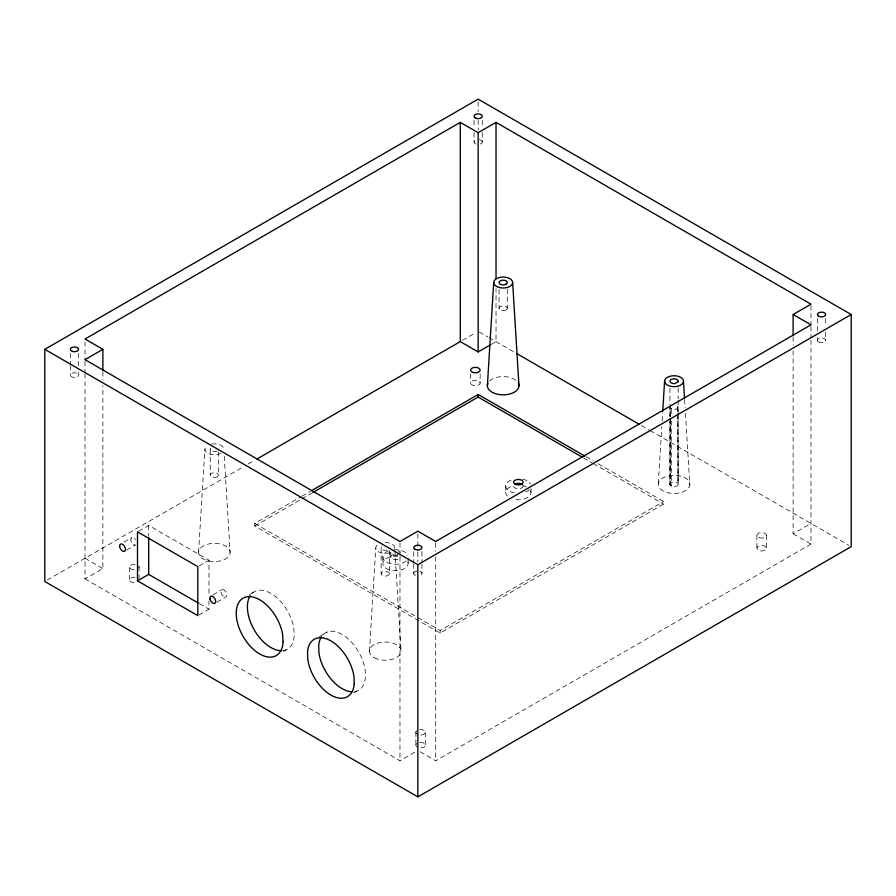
<?xml version="1.0" encoding="UTF-8"?>
<svg xmlns="http://www.w3.org/2000/svg" width="896" height="896" viewBox="0 0 896 896"><rect width="100%" height="100%" fill="white"/><g stroke="black" fill="none" stroke-linecap="round" stroke-linejoin="round"><path stroke-width="0.67" stroke-dasharray="4.48 3.36" d="M670.04 418.242L669.962 484.478L669.962 421.736M670.04 416.864L670.062 407.21M678.25 413.907L678.16 484.288L677.096 485.968L675.315 486.629A4.077 2.755 -0.8 0 1 672.179 486.472L670.152 485.094L670.174 421.523M670.174 416.002L670.186 407.702M670.6 485.654L670.611 417.939M670.611 416.562L670.611 408.274M678.16 484.288L677.981 413.202M677.981 411.813L677.499 405.72A4.11 2.374 0 0 0 676.043 404.992M678.194 412.429L677.981 406.291M198.554 552.462L204.87 449.288M369.443 651.302L375.76 548.061M658.302 483.75L661.797 426.731M662.133 421.165L662.648 412.821M678.261 407.008L677.197 408.688L675.405 409.349A4.077 2.755 -0.8 0 1 672.28 409.203L670.701 408.374M47.219 580.082L243.589 466.715M248.158 464.072L254.486 460.421M462.414 340.368L475.731 332.685M138.622 531.182L148.669 525.381L208.981 560.202L208.981 594.238M124.074 542.091L131.891 537.578M126.582 550.066L135.509 544.914A4.11 2.374 60 0 1 131.6 542.338A4.11 2.374 60 0 1 131.533 537.768A4.11 2.374 60 0 1 135.43 539.549M85.008 373.621L85.008 578.906L102.883 568.59L102.883 385.65M491.266 344.355L496.026 341.6L496.026 288.534M598.125 463.747L663.566 501.525L663.566 504.101L440.182 633.069L254.778 526.03L254.778 523.443L300.664 496.955M301.862 496.261L310.318 491.378M254.778 526.03L300.664 499.531M301.862 498.837L311.528 493.259M198.934 566.003L208.981 560.202M213.114 594.877L222.051 589.714M216.922 602.134L225.859 596.982A4.11 2.374 60 0 0 224.896 590.722A4.11 2.374 60 0 0 221.099 592.334A4.11 2.374 60 0 0 225.859 596.982M198.934 615.014L208.981 609.213L208.981 601.037M249.379 594.563L254.968 591.338M283.405 651.459L286.754 649.522M319.435 636.485L327.253 631.971M254.778 523.443L440.182 630.493L663.566 501.525M353.483 693.022L356.832 691.085M85.008 578.906L399.974 760.749L416.651 751.117M793.117 350.829L793.117 533.77L810.992 523.443M420.224 751.8L435.714 760.749L810.992 544.085L810.992 338.8M217.235 450.957L216.563 451.282A4.11 2.374 0 0 1 211.579 451.046A4.11 2.374 0 0 1 210.694 448.202M135.05 564.29L133.806 564.278A4.738 2.733 0 0 0 129.752 567.661A4.738 2.733 0 0 0 136.091 569.542M135.05 577.192L133.806 577.181A4.738 2.733 0 0 0 129.752 580.563A4.738 2.733 0 0 0 136.091 582.445M479.371 331.99L487.85 336.885M489.059 337.579L515.704 352.968M641.39 425.533L648.928 429.878M650.149 430.584L848.781 545.261M793.117 533.77L810.992 544.085M586.006 456.747L593.275 460.947M583.587 457.923L592.066 462.829M593.275 463.523L663.566 504.101M199.338 603.635L208.981 609.213M85.008 558.264L102.883 568.59M677.499 414.008L677.97 483.672M684.611 399.493L685.115 407.758M685.451 413.28L689.819 484.982A15.792 9.117 0 0 1 665.258 491.938A15.792 9.117 0 0 1 667.106 476.179A15.792 9.117 0 0 1 689.819 484.982M394.878 550.626L401.027 650.944M224.246 456.266L230.138 552.462A15.792 9.117 0 0 1 206.45 560.358A15.792 9.117 0 0 1 206.45 544.566A15.792 9.117 0 0 1 230.138 552.462M766.382 535.192L766.394 548.251A4.738 2.733 0 0 1 759.282 550.614A4.738 2.733 0 0 1 759.282 545.877A4.738 2.733 0 0 1 766.394 548.251L766.382 548.094M756.918 535.506L756.918 548.408M678.171 387.901L678.182 398.754M678.182 400.12L678.194 406.896M677.499 405.72L677.499 412.619M671.283 408.778L671.283 415.688M671.283 421.21L671.294 486.158M825.664 318.595L825.664 325.382M825.664 332.17L825.664 340.312M817.443 318.595L817.443 332.17M817.443 337.602L817.443 340.312M810.992 305.592L810.992 325.147M810.992 326.547L810.992 337.714M793.117 336.862L793.117 345.24M669.962 388.282L669.962 405.014M669.962 406.403L669.962 416.17M531.003 488.566L531.003 492.43M507.282 289.206L507.282 308.213M505.725 486.114L505.725 492.554M499.072 289.43L499.072 308.437M482.261 120.333L482.261 127.12M482.261 132.552L482.261 142.05A4.11 2.374 0 0 1 479.214 144.346M480.144 373.957L480.144 382.984A4.738 2.733 0 0 1 473.032 385.358A4.738 2.733 0 0 1 473.032 380.621A4.738 2.733 0 0 1 480.144 382.984M478.162 101.942L478.162 111.731M478.162 120.12L478.162 129.909M474.051 120.333L474.051 127.12M474.051 132.552L474.051 142.05M470.669 373.957L470.669 382.984M440.182 630.493L440.182 633.069M435.714 542.898L435.714 551.275M435.714 556.864L435.714 760.749M425.309 732.502L425.309 745.394M421.949 551.667L421.949 562.531M421.949 563.886L421.949 573.395M417.838 533.971L417.838 550.738M417.838 552.126L417.838 561.904M415.878 732.021L415.878 744.923M413.739 551.667L413.739 562.531M413.739 563.886L413.739 573.395A4.11 2.374 0 0 0 416.786 575.68M408.128 558.667L408.128 563.819M399.974 542.898L399.974 555.464M399.974 556.864L399.974 760.749M390.768 553.112L390.768 556.976A4.738 2.733 0 0 0 395.506 559.72A4.738 2.733 0 0 0 400.243 556.976M389.334 550.659L389.334 573.742A4.11 2.374 0 0 1 383.174 575.792A4.11 2.374 0 0 1 383.174 571.693A4.11 2.374 0 0 1 389.334 573.742M382.883 556.584L382.883 563.035M381.125 547.949L381.125 573.742M218.445 451.898L218.445 474.97M210.246 449.4L210.246 475.194M148.669 525.381L148.669 536.267M139.059 566.686L139.059 579.578M129.64 567.314L129.64 580.205M102.883 371.683L102.883 380.061M85.008 341.813L85.008 359.968M85.008 361.368L85.008 372.534M78.557 353.416L78.557 366.99M78.557 372.422L78.557 375.133A4.11 2.374 0 0 1 72.397 377.182A4.11 2.374 0 0 1 72.397 373.083A4.11 2.374 0 0 1 78.557 375.133M70.336 353.416L70.336 364.269M70.336 365.624L70.336 375.133M138.757 565.992A4.738 2.733 0 0 1 138.701 568.086M397.88 555.475A4.738 2.733 0 0 1 392.616 555.285A4.738 2.733 0 0 1 390.925 552.406M397.88 550.738A4.738 2.733 0 0 1 398.854 551.174M399.605 551.746A4.738 2.733 0 0 1 400.086 552.406M390.768 556.976A4.738 2.733 0 0 1 395.506 554.243M396.738 554.333A4.738 2.733 0 0 1 397.88 554.613M523.062 485.666A4.738 2.733 0 0 1 519.019 488.757A4.738 2.733 0 0 1 513.677 486.427M489.496 381.147A15.792 9.117 0 0 1 516.858 381.147M670.152 485.094A4.11 2.374 0 0 1 671.026 482.776L671.843 482.373A4.11 2.374 0 0 1 677.51 483.09M419.765 729.568A4.738 2.733 0 0 1 425.331 732.144A4.738 2.733 0 0 1 420.179 734.989M416.965 734.014A4.738 2.733 0 0 1 416.707 730.688M419.765 742.459A4.738 2.733 0 0 1 425.331 745.035A4.738 2.733 0 0 1 420.179 747.88M416.965 746.917A4.738 2.733 0 0 1 416.707 743.59M283.08 650.597A33.174 19.152 60 0 0 294.291 635.062L293.742 627.704A33.174 19.152 60 0 0 274.87 596.064A33.174 19.152 60 0 0 251.048 594.496M354.334 691.69A33.174 19.152 60 0 0 365.378 677.79L365.21 670.622A33.174 19.152 60 0 0 347.491 638.322A33.174 19.152 60 0 0 323.053 634.67M530.544 490.549A12.634 7.291 0 0 1 526.568 498.042A12.634 7.291 0 0 1 513.117 499.128M507.472 496.194A12.634 7.291 0 0 1 511.952 486.203M522.581 485.621A12.634 7.291 0 0 1 526.411 486.864M529.357 489.642A12.634 7.291 0 0 1 525.694 491.982M514.147 492.923A12.634 7.291 0 0 1 505.781 486.741A12.634 7.291 0 0 1 511.952 479.763M522.581 479.17A12.634 7.291 0 0 1 530.544 484.098M407.87 561.926A12.634 7.291 0 0 1 395.92 570.718A12.634 7.291 0 0 1 382.995 562.397A12.634 7.291 0 0 1 399.437 556.494M406.09 560.963A12.634 7.291 0 0 1 386.478 562.083A12.634 7.291 0 0 1 388.83 550.782M393.982 549.741A12.634 7.291 0 0 1 407.87 555.475M387.285 549.998A4.11 2.374 0 0 1 382.323 549.629A4.11 2.374 0 0 1 381.674 546.762M419.899 571.334A4.11 2.374 0 0 1 419.899 575.445M413.739 573.395A4.11 2.374 0 0 1 416.786 571.099M479.214 139.765A4.11 2.374 0 0 1 482.261 142.05M476.101 144.11A4.11 2.374 0 0 1 476.101 140M390.13 552.63A9.475 5.477 0 0 1 377.832 551.365A9.475 5.477 0 0 1 378.392 544.163M385.045 542.483A9.475 5.477 0 0 1 394.43 549.259M221.043 453.163A9.475 5.477 0 0 1 208.578 453.634A9.475 5.477 0 0 1 206.136 446.555M211.893 444.002A9.475 5.477 0 0 1 223.821 449.288M506.218 309.926L505.4 310.318A4.11 2.374 0 0 1 499.106 308.65A4.11 2.374 0 0 1 504.392 306.062A4.11 2.374 0 0 1 506.218 309.926M217.381 476.683L216.563 477.075A4.11 2.374 0 0 1 210.28 475.406A4.11 2.374 0 0 1 215.566 472.819A4.11 2.374 0 0 1 217.381 476.683M759.282 537.723A4.738 2.733 0 0 0 766.394 535.349A4.738 2.733 0 0 0 759.282 532.986A4.738 2.733 0 0 0 759.282 537.723M818.653 341.992A4.11 2.374 0 0 0 825.518 340.928A4.11 2.374 0 0 0 820.49 338.016A4.11 2.374 0 0 0 818.653 341.992M374.282 657.698A15.792 9.117 0 0 0 400.568 653.307A15.792 9.117 0 0 0 380.834 642.365A15.792 9.117 0 0 0 374.282 657.698"/><path stroke-width="1.34" d="M487.379 385.706L493.696 282.531M662.726 411.432L664.608 380.822M44.8 349.339L478.162 99.142L851.2 314.518L851.2 546.661L417.838 796.858L44.8 581.482L44.8 349.339L417.838 564.715L851.2 314.518M793.117 335.462L793.117 314.518L810.992 304.203L496.026 122.36L478.162 132.675L460.286 122.36L85.008 339.024L102.883 349.339L102.883 370.283M102.883 349.339L85.008 359.654L399.974 541.498L417.838 531.182L435.714 541.498L810.992 324.834L793.117 314.518M256.906 459.021L460.286 341.6L478.162 351.926L490.067 345.038M137.502 580.832L197.814 615.653L197.814 566.653L137.502 531.832L137.502 580.832L148.669 574.392L198.128 602.941M311.528 490.683L478.162 394.475L584.797 456.042M312.738 492.565L478.162 397.062L582.366 457.229M516.622 353.494L638.971 424.133M683.514 381.562A9.475 5.477 0 0 1 668.774 385.739A9.475 5.477 0 0 1 669.883 376.286A9.475 5.477 0 0 1 683.514 381.562L684.522 398.115M512.646 282.531L518.974 385.706M496.026 122.36L496.026 278.757M478.162 132.675L478.162 351.926M478.162 394.475L478.162 397.062M460.286 122.36L460.286 341.6M417.838 564.715L417.838 796.858M148.669 537.634L148.669 574.392M514.584 484.4A4.738 2.733 0 0 1 522.099 484.366M518.437 383.354A15.792 9.117 0 0 1 503.171 394.834A15.792 9.117 0 0 1 487.917 383.354M281.747 650.709A33.174 19.152 60 0 1 254.139 629.765A33.174 19.152 60 0 1 250.264 595.571M351.624 691.779A33.174 19.152 60 0 1 318.886 652.434L318.718 645.266A33.174 19.152 60 0 1 321.418 636.731M678.07 381.696L675.315 383.454A4.077 2.755 -0.8 0 1 672.179 383.298L670.6 382.48A4.11 2.374 0 0 1 671.026 379.602L671.843 379.198A4.11 2.374 0 0 1 677.51 379.915A4.077 2.262 8.5 0 1 678.07 381.696M506.218 284.133L505.4 284.525A4.11 2.374 0 0 1 499.106 282.856A4.11 2.374 0 0 1 504.392 280.269A4.11 2.374 0 0 1 506.218 284.133M283.125 641.514L282.576 634.155A33.174 19.152 60 0 0 245.358 597.162A33.174 19.152 60 0 0 248.92 644.717A33.174 19.152 60 0 0 283.125 641.514M354.211 684.23L354.032 677.074A33.174 19.152 60 0 0 330.221 640.528A33.174 19.152 60 0 0 307.541 651.717L307.72 658.885A33.174 19.152 60 0 0 331.531 695.419A33.174 19.152 60 0 0 354.211 684.23M473.032 372.456A4.738 2.733 0 0 0 480.144 370.093A4.738 2.733 0 0 0 473.032 367.718A4.738 2.733 0 0 0 473.032 372.456M515.514 484.366A4.738 2.733 0 0 0 523.062 482.507A4.738 2.733 0 0 0 516.51 479.662A4.738 2.733 0 0 0 515.514 484.366M119.661 546.526A4.11 2.374 60 0 0 124.342 551.365A4.11 2.374 60 0 0 123.603 545.182A4.11 2.374 60 0 0 119.661 546.526M209.933 598.786A4.11 2.374 60 0 0 214.682 603.422A4.11 2.374 60 0 0 213.73 597.173A4.11 2.374 60 0 0 209.933 598.786M414.938 549.27A4.11 2.374 0 0 0 421.814 548.206A4.11 2.374 0 0 0 416.786 545.306A4.11 2.374 0 0 0 414.938 549.27M818.653 316.198A4.11 2.374 0 0 0 825.518 315.134A4.11 2.374 0 0 0 820.49 312.222A4.11 2.374 0 0 0 818.653 316.198M72.397 351.389A4.11 2.374 0 0 0 78.557 349.339A4.11 2.374 0 0 0 72.397 347.29A4.11 2.374 0 0 0 72.397 351.389M475.25 117.936A4.11 2.374 0 0 0 482.126 116.872A4.11 2.374 0 0 0 477.098 113.971A4.11 2.374 0 0 0 475.25 117.936M496.474 286.406A9.475 5.477 0 0 0 512.333 283.954A9.475 5.477 0 0 0 500.718 277.245A9.475 5.477 0 0 0 496.474 286.406"/></g></svg>
